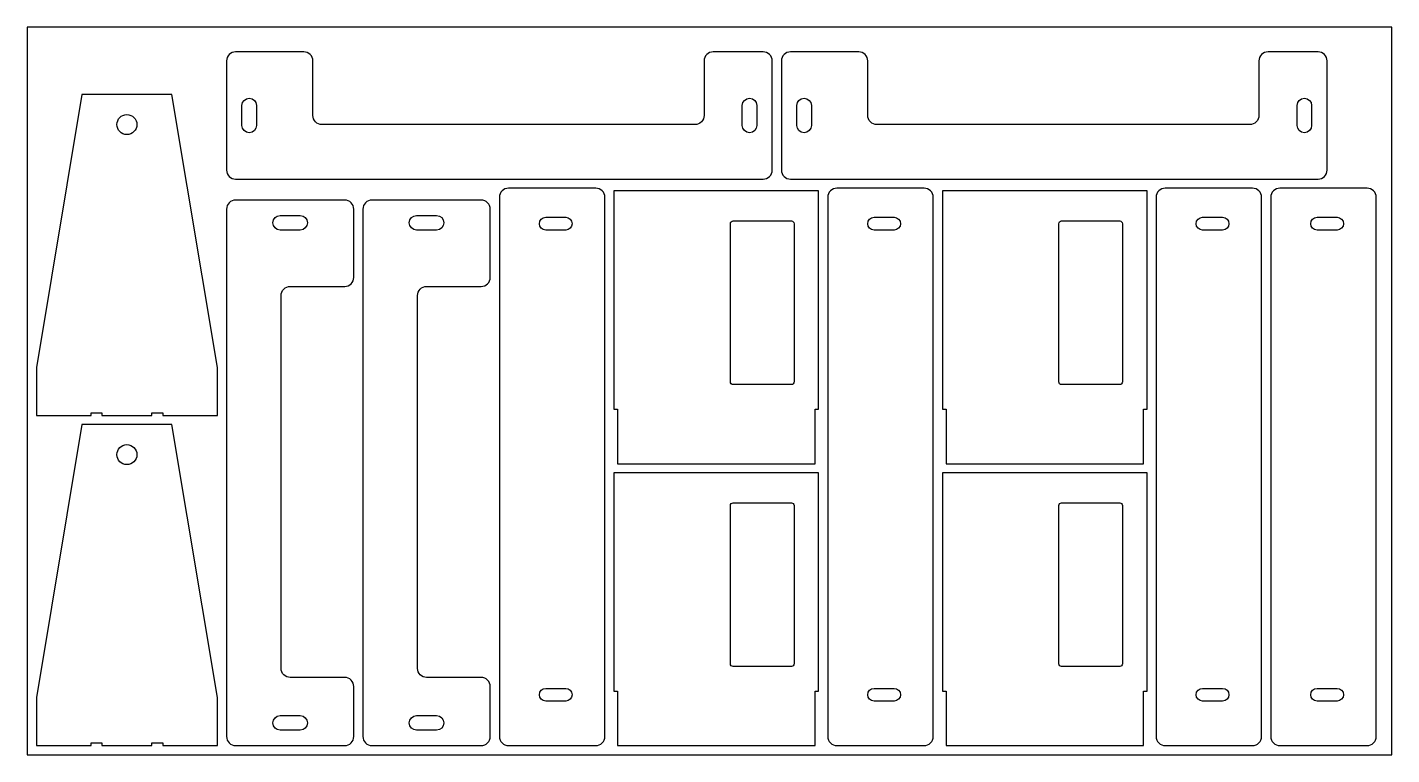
# Model space of a CAD drawing. Header units: metres. Extents: x 0 to 1500, y 0 to 800.
import ezdxf

# ---------------------------------------------------------------- set-up
doc = ezdxf.new("R2010")
doc.units = ezdxf.units.M

msp = doc.modelspace()

# ---------------------------------------------------------------- linework, layer by layer
for points in [[(0, 0), (1500, 0), (1500, 800), (0, 800)], [(137.1, 373), (137.1, 376), (148.9, 376), (148.9, 373), (209, 373), (209, 426), (159, 726), (60, 726), (10, 426), (10, 373), (70.1, 373), (70.1, 376), (81.9, 376), (81.9, 373)], [(645, 620), (645, 380), (649, 380), (649, 320), (866, 320), (866, 380), (870, 380), (870, 620)], [(1006, 620), (1006, 380), (1010, 380), (1010, 320), (1227, 320), (1227, 380), (1231, 380), (1231, 620)], [(137.1, 10), (137.1, 13), (148.9, 13), (148.9, 10), (209, 10), (209, 63), (159, 363), (60, 363), (10, 63), (10, 10), (70.1, 10), (70.1, 13), (81.9, 13), (81.9, 10)], [(645, 310), (645, 70), (649, 70), (649, 10), (866, 10), (866, 70), (870, 70), (870, 310)], [(1006, 310), (1006, 70), (1010, 70), (1010, 10), (1227, 10), (1227, 70), (1231, 70), (1231, 310)]]:
    msp.add_lwpolyline(points, close=True)
for points in [[(219, 763), (219, 643, 0.414214), (229, 633), (809, 633, 0.414214), (819, 643), (819, 763, 0.414214), (809, 773), (754, 773, 0.414214), (744, 763), (744, 703, -0.414214), (734, 693), (324, 693, -0.414214), (314, 703), (314, 763, 0.414214), (304, 773), (229, 773, 0.414214)], [(829, 763), (829, 643, 0.414214), (839, 633), (1419, 633, 0.414214), (1429, 643), (1429, 763, 0.414214), (1419, 773), (1364, 773, 0.414214), (1354, 763), (1354, 703, -0.414214), (1344, 693), (934, 693, -0.414214), (924, 703), (924, 763, 0.414214), (914, 773), (839, 773, 0.414214)], [(236, 714, -1), (252, 714), (252, 692, -1), (236, 692)], [(786, 714, -1), (802, 714), (802, 692, -1), (786, 692)], [(846, 714, -1), (862, 714), (862, 692, -1), (846, 692)], [(1396, 714, -1), (1412, 714), (1412, 692, -1), (1396, 692)], [(98.5, 693, -1), (120.5, 693, -1)], [(529, 10), (625, 10, 0.414214), (635, 20), (635, 613, 0.414214), (625, 623), (529, 623, 0.414214), (519, 613), (519, 20, 0.414214)], [(890, 10), (986, 10, 0.414214), (996, 20), (996, 613, 0.414214), (986, 623), (890, 623, 0.414214), (880, 613), (880, 20, 0.414214)], [(1251, 10), (1347, 10, 0.414214), (1357, 20), (1357, 613, 0.414214), (1347, 623), (1251, 623, 0.414214), (1241, 613), (1241, 20, 0.414214)], [(1377, 10), (1473, 10, 0.414214), (1483, 20), (1483, 613, 0.414214), (1473, 623), (1377, 623, 0.414214), (1367, 613), (1367, 20, 0.414214)], [(349, 610), (229, 610, 0.414214), (219, 600), (219, 20, 0.414214), (229, 10), (349, 10, 0.414214), (359, 20), (359, 75, 0.414214), (349, 85), (289, 85, -0.414214), (279, 95), (279, 505, -0.414214), (289, 515), (349, 515, 0.414214), (359, 525), (359, 600, 0.414214)], [(499, 610), (379, 610, 0.414214), (369, 600), (369, 20, 0.414214), (379, 10), (499, 10, 0.414214), (509, 20), (509, 75, 0.414214), (499, 85), (439, 85, -0.414214), (429, 95), (429, 505, -0.414214), (439, 515), (499, 515, 0.414214), (509, 525), (509, 600, 0.414214)], [(300, 593, -1), (300, 577), (278, 577, -1), (278, 593)], [(450, 593, -1), (450, 577), (428, 577, -1), (428, 593)], [(592, 591, -1), (592, 577), (570, 577, -1), (570, 591)], [(776, 587), (840, 587, -0.414214), (843, 584), (843, 410, -0.414214), (840, 407), (776, 407, -0.414214), (773, 410), (773, 584, -0.414214)], [(953, 591, -1), (953, 577), (931, 577, -1), (931, 591)], [(1137, 587), (1201, 587, -0.414214), (1204, 584), (1204, 410, -0.414214), (1201, 407), (1137, 407, -0.414214), (1134, 410), (1134, 584, -0.414214)], [(1314, 591, -1), (1314, 577), (1292, 577, -1), (1292, 591)], [(1440, 591, -1), (1440, 577), (1418, 577, -1), (1418, 591)], [(98.5, 330, -1), (120.5, 330, -1)], [(776, 277), (840, 277, -0.414214), (843, 274), (843, 100, -0.414214), (840, 97), (776, 97, -0.414214), (773, 100), (773, 274, -0.414214)], [(1137, 277), (1201, 277, -0.414214), (1204, 274), (1204, 100, -0.414214), (1201, 97), (1137, 97, -0.414214), (1134, 100), (1134, 274, -0.414214)], [(592, 73, -1), (592, 59), (570, 59, -1), (570, 73)], [(953, 73, -1), (953, 59), (931, 59, -1), (931, 73)], [(1314, 73, -1), (1314, 59), (1292, 59, -1), (1292, 73)], [(1440, 73, -1), (1440, 59), (1418, 59, -1), (1418, 73)], [(300, 43, -1), (300, 27), (278, 27, -1), (278, 43)], [(450, 43, -1), (450, 27), (428, 27, -1), (428, 43)]]:
    msp.add_lwpolyline(points, format="xyb", close=True)

doc.saveas('drawing.dxf')
